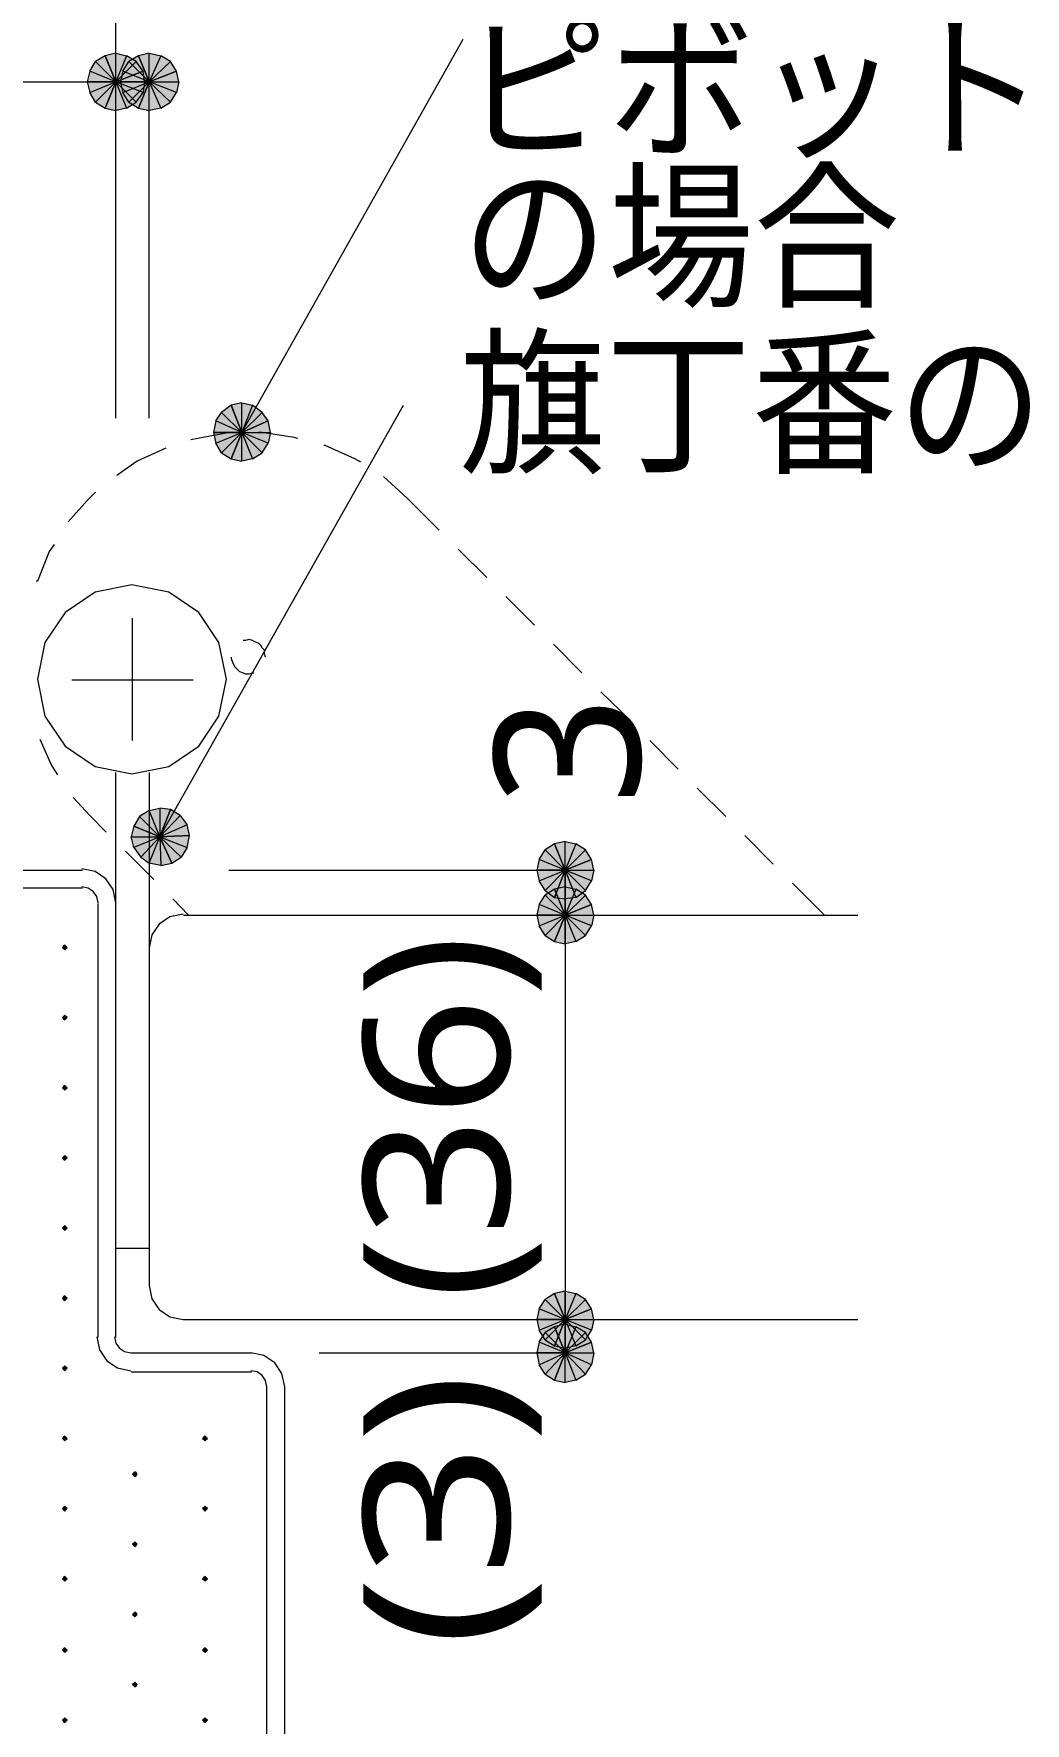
# Model space of a CAD drawing. Header units: millimetres. Extents: x 0 to 420, y 0 to 297.
# Drawn here: x 232.75 to 250.4, y 103.22 to 133.3 of the extents above; entities that cross this region are included whole.
import ezdxf
from ezdxf.enums import TextEntityAlignment as Align

# ---------------------------------------------------------------- set-up
doc = ezdxf.new("R2010")
doc.units = ezdxf.units.MM
doc.styles.add('kst32b', font='NotoSansJP-Variable.ttf')

msp = doc.modelspace()

# ---------------------------------------------------------------- hatches: boundary and pattern name
h = msp.add_hatch(color=7)
h.paths.add_polyline_path([(234.569, 132.8), (234.4, 132.905), (234.209, 132.44), (234.569, 132.8)])
h.paths.add_polyline_path([(234.4, 132.905), (234.209, 132.44), (234.209, 132.948), (234.4, 132.905)])
h.paths.add_polyline_path([(234.209, 132.44), (234.209, 132.948), (234.019, 132.905), (234.209, 132.44)])
h = msp.add_hatch(color=7)
h.paths.add_polyline_path([(235.183, 132.8), (235.013, 132.905), (234.802, 132.44), (235.183, 132.8)])
h.paths.add_polyline_path([(235.013, 132.905), (234.802, 132.44), (234.802, 132.948), (235.013, 132.905)])
h.paths.add_polyline_path([(234.802, 132.44), (234.802, 132.948), (234.611, 132.905), (234.802, 132.44)])
h = msp.add_hatch(color=7)
h.paths.add_polyline_path([(234.019, 132.905), (233.849, 132.8), (234.209, 132.44), (234.019, 132.905)])
h.paths.add_polyline_path([(233.849, 132.8), (234.209, 132.44), (233.744, 132.63), (233.849, 132.8)])
h.paths.add_polyline_path([(234.209, 132.44), (233.744, 132.63), (233.701, 132.44), (234.209, 132.44)])
for points in [[(234.696, 132.63), (234.569, 132.8), (234.209, 132.44), (234.696, 132.63)], [(235.289, 132.63), (235.183, 132.8), (234.802, 132.44), (235.289, 132.63)], [(236.919, 126.407), (236.813, 126.555), (236.453, 126.196), (236.919, 126.407)], [(234.633, 119.359), (234.527, 119.189), (234.992, 118.999), (234.633, 119.359)], [(242.676, 118.597), (242.57, 118.766), (242.21, 118.406), (242.676, 118.597)], [(242.676, 117.792), (242.57, 117.962), (242.21, 117.602), (242.676, 117.792)], [(233.299, 117.073), (233.278, 117.052), (233.257, 117.03), (233.278, 117.009), (233.299, 116.988), (233.32, 117.009), (233.341, 117.03), (233.32, 117.052), (233.299, 117.073)], [(233.299, 115.824), (233.278, 115.803), (233.257, 115.782), (233.278, 115.761), (233.299, 115.739), (233.32, 115.761), (233.341, 115.782), (233.32, 115.803), (233.299, 115.824)], [(233.299, 114.575), (233.278, 114.554), (233.257, 114.533), (233.278, 114.512), (233.299, 114.49), (233.32, 114.512), (233.341, 114.533), (233.32, 114.554), (233.299, 114.575)], [(233.299, 113.326), (233.278, 113.305), (233.257, 113.284), (233.278, 113.263), (233.299, 113.242), (233.32, 113.263), (233.341, 113.284), (233.32, 113.305), (233.299, 113.326)], [(233.299, 112.077), (233.278, 112.056), (233.257, 112.035), (233.278, 112.014), (233.299, 111.993), (233.32, 112.014), (233.341, 112.035), (233.32, 112.056), (233.299, 112.077)], [(233.299, 110.829), (233.278, 110.807), (233.257, 110.786), (233.278, 110.765), (233.299, 110.744), (233.32, 110.765), (233.341, 110.786), (233.32, 110.807), (233.299, 110.829)], [(242.676, 110.596), (242.57, 110.765), (242.21, 110.405), (242.676, 110.596)], [(242.676, 110.003), (242.57, 110.172), (242.21, 109.813), (242.676, 110.003)], [(233.299, 109.58), (233.278, 109.559), (233.257, 109.537), (233.278, 109.516), (233.299, 109.495), (233.32, 109.516), (233.341, 109.537), (233.32, 109.559), (233.299, 109.58)], [(233.299, 108.331), (233.278, 108.31), (233.257, 108.289), (233.278, 108.268), (233.299, 108.246), (233.32, 108.268), (233.341, 108.289), (233.32, 108.31), (233.299, 108.331)], [(235.797, 108.331), (235.776, 108.31), (235.754, 108.289), (235.776, 108.268), (235.797, 108.246), (235.818, 108.268), (235.839, 108.289), (235.818, 108.31), (235.797, 108.331)], [(234.548, 107.696), (234.527, 107.675), (234.505, 107.654), (234.527, 107.632), (234.548, 107.611), (234.569, 107.632), (234.59, 107.654), (234.569, 107.675), (234.548, 107.696)], [(233.299, 107.082), (233.278, 107.061), (233.257, 107.04), (233.278, 107.019), (233.299, 106.997), (233.32, 107.019), (233.341, 107.04), (233.32, 107.061), (233.299, 107.082)], [(235.797, 107.082), (235.776, 107.061), (235.754, 107.04), (235.776, 107.019), (235.797, 106.997), (235.818, 107.019), (235.839, 107.04), (235.818, 107.061), (235.797, 107.082)], [(234.548, 106.447), (234.527, 106.426), (234.505, 106.405), (234.527, 106.384), (234.548, 106.362), (234.569, 106.384), (234.59, 106.405), (234.569, 106.426), (234.548, 106.447)], [(233.299, 105.833), (233.278, 105.812), (233.257, 105.791), (233.278, 105.77), (233.299, 105.749), (233.32, 105.77), (233.341, 105.791), (233.32, 105.812), (233.299, 105.833)], [(235.797, 105.833), (235.776, 105.812), (235.754, 105.791), (235.776, 105.77), (235.797, 105.749), (235.818, 105.77), (235.839, 105.791), (235.818, 105.812), (235.797, 105.833)], [(234.548, 105.198), (234.527, 105.177), (234.505, 105.156), (234.527, 105.135), (234.548, 105.114), (234.569, 105.135), (234.59, 105.156), (234.569, 105.177), (234.548, 105.198)], [(233.299, 104.563), (233.278, 104.542), (233.257, 104.521), (233.278, 104.5), (233.299, 104.479), (233.32, 104.5), (233.341, 104.521), (233.32, 104.542), (233.299, 104.563)], [(235.797, 104.563), (235.776, 104.542), (235.754, 104.521), (235.776, 104.5), (235.797, 104.479), (235.818, 104.5), (235.839, 104.521), (235.818, 104.542), (235.797, 104.563)], [(234.548, 103.95), (234.527, 103.928), (234.505, 103.907), (234.527, 103.886), (234.548, 103.865), (234.569, 103.886), (234.59, 103.907), (234.569, 103.928), (234.548, 103.95)], [(233.299, 103.314), (233.278, 103.293), (233.257, 103.272), (233.278, 103.251), (233.299, 103.23), (233.32, 103.251), (233.341, 103.272), (233.32, 103.293), (233.299, 103.314)], [(235.797, 103.314), (235.776, 103.293), (235.754, 103.272), (235.776, 103.251), (235.797, 103.23), (235.818, 103.251), (235.839, 103.272), (235.818, 103.293), (235.797, 103.314)]]:
    msp.add_hatch(color=7).paths.add_polyline_path(points)
h = msp.add_hatch(color=7)
h.paths.add_polyline_path([(234.611, 132.905), (234.442, 132.8), (234.802, 132.44), (234.611, 132.905)])
h.paths.add_polyline_path([(234.442, 132.8), (234.802, 132.44), (234.336, 132.63), (234.442, 132.8)])
h.paths.add_polyline_path([(234.802, 132.44), (234.336, 132.63), (234.294, 132.44), (234.802, 132.44)])
h = msp.add_hatch(color=7)
h.paths.add_polyline_path([(233.701, 132.44), (233.744, 132.249), (234.209, 132.44), (233.701, 132.44)])
h.paths.add_polyline_path([(233.744, 132.249), (234.209, 132.44), (233.849, 132.08), (233.744, 132.249)])
h.paths.add_polyline_path([(234.209, 132.44), (233.849, 132.08), (234.019, 131.974), (234.209, 132.44)])
h = msp.add_hatch(color=7)
h.paths.add_polyline_path([(234.019, 131.974), (234.209, 131.932), (234.209, 132.44), (234.019, 131.974)])
h.paths.add_polyline_path([(234.209, 131.932), (234.209, 132.44), (234.4, 131.974), (234.209, 131.932)])
h.paths.add_polyline_path([(234.209, 132.44), (234.4, 131.974), (234.569, 132.08), (234.209, 132.44)])
h = msp.add_hatch(color=7)
h.paths.add_polyline_path([(234.569, 132.08), (234.696, 132.249), (234.209, 132.44), (234.569, 132.08)])
h.paths.add_polyline_path([(234.696, 132.249), (234.209, 132.44), (234.717, 132.44), (234.696, 132.249)])
h.paths.add_polyline_path([(234.209, 132.44), (234.717, 132.44), (234.696, 132.63), (234.209, 132.44)])
h = msp.add_hatch(color=7)
h.paths.add_polyline_path([(234.294, 132.44), (234.336, 132.249), (234.802, 132.44), (234.294, 132.44)])
h.paths.add_polyline_path([(234.336, 132.249), (234.802, 132.44), (234.442, 132.08), (234.336, 132.249)])
h.paths.add_polyline_path([(234.802, 132.44), (234.442, 132.08), (234.611, 131.974), (234.802, 132.44)])
h = msp.add_hatch(color=7)
h.paths.add_polyline_path([(234.611, 131.974), (234.802, 131.932), (234.802, 132.44), (234.611, 131.974)])
h.paths.add_polyline_path([(234.802, 131.932), (234.802, 132.44), (235.013, 131.974), (234.802, 131.932)])
h.paths.add_polyline_path([(234.802, 132.44), (235.013, 131.974), (235.183, 132.08), (234.802, 132.44)])
h = msp.add_hatch(color=7)
h.paths.add_polyline_path([(235.183, 132.08), (235.289, 132.249), (234.802, 132.44), (235.183, 132.08)])
h.paths.add_polyline_path([(235.289, 132.249), (234.802, 132.44), (235.331, 132.44), (235.289, 132.249)])
h.paths.add_polyline_path([(234.802, 132.44), (235.331, 132.44), (235.289, 132.63), (234.802, 132.44)])
h = msp.add_hatch(color=7)
h.paths.add_polyline_path([(236.262, 126.683), (236.093, 126.555), (236.453, 126.196), (236.262, 126.683)])
h.paths.add_polyline_path([(236.093, 126.555), (236.453, 126.196), (235.987, 126.407), (236.093, 126.555)])
h.paths.add_polyline_path([(236.453, 126.196), (235.987, 126.407), (235.945, 126.196), (236.453, 126.196)])
h = msp.add_hatch(color=7)
h.paths.add_polyline_path([(236.813, 126.555), (236.643, 126.683), (236.453, 126.196), (236.813, 126.555)])
h.paths.add_polyline_path([(236.643, 126.683), (236.453, 126.196), (236.453, 126.725), (236.643, 126.683)])
h.paths.add_polyline_path([(236.453, 126.196), (236.453, 126.725), (236.262, 126.683), (236.453, 126.196)])
h = msp.add_hatch(color=7)
h.paths.add_polyline_path([(236.813, 125.836), (236.919, 126.005), (236.453, 126.196), (236.813, 125.836)])
h.paths.add_polyline_path([(236.919, 126.005), (236.453, 126.196), (236.961, 126.196), (236.919, 126.005)])
h.paths.add_polyline_path([(236.453, 126.196), (236.961, 126.196), (236.919, 126.407), (236.453, 126.196)])
h = msp.add_hatch(color=7)
h.paths.add_polyline_path([(235.945, 126.196), (235.987, 126.005), (236.453, 126.196), (235.945, 126.196)])
h.paths.add_polyline_path([(235.987, 126.005), (236.453, 126.196), (236.093, 125.836), (235.987, 126.005)])
h.paths.add_polyline_path([(236.453, 126.196), (236.093, 125.836), (236.262, 125.73), (236.453, 126.196)])
h = msp.add_hatch(color=7)
h.paths.add_polyline_path([(236.262, 125.73), (236.453, 125.688), (236.453, 126.196), (236.262, 125.73)])
h.paths.add_polyline_path([(236.453, 125.688), (236.453, 126.196), (236.643, 125.73), (236.453, 125.688)])
h.paths.add_polyline_path([(236.453, 126.196), (236.643, 125.73), (236.813, 125.836), (236.453, 126.196)])
h = msp.add_hatch(color=7)
h.paths.add_polyline_path([(235.183, 119.486), (234.992, 119.507), (234.992, 118.999), (235.183, 119.486)])
h.paths.add_polyline_path([(234.992, 119.507), (234.992, 118.999), (234.802, 119.465), (234.992, 119.507)])
h.paths.add_polyline_path([(234.992, 118.999), (234.802, 119.465), (234.633, 119.359), (234.992, 118.999)])
h = msp.add_hatch(color=7)
h.paths.add_polyline_path([(235.521, 119.02), (235.479, 119.211), (234.992, 118.999), (235.521, 119.02)])
h.paths.add_polyline_path([(235.479, 119.211), (234.992, 118.999), (235.352, 119.38), (235.479, 119.211)])
h.paths.add_polyline_path([(234.992, 118.999), (235.352, 119.38), (235.183, 119.486), (234.992, 118.999)])
h = msp.add_hatch(color=7)
h.paths.add_polyline_path([(234.527, 119.189), (234.484, 118.999), (234.992, 118.999), (234.527, 119.189)])
h.paths.add_polyline_path([(234.484, 118.999), (234.992, 118.999), (234.527, 118.808), (234.484, 118.999)])
h.paths.add_polyline_path([(234.992, 118.999), (234.527, 118.808), (234.654, 118.639), (234.992, 118.999)])
h = msp.add_hatch(color=7)
h.paths.add_polyline_path([(234.654, 118.639), (234.802, 118.533), (234.992, 118.999), (234.654, 118.639)])
h.paths.add_polyline_path([(234.802, 118.533), (234.992, 118.999), (235.013, 118.491), (234.802, 118.533)])
h.paths.add_polyline_path([(234.992, 118.999), (235.013, 118.491), (235.204, 118.533), (234.992, 118.999)])
h = msp.add_hatch(color=7)
h.paths.add_polyline_path([(235.204, 118.533), (235.373, 118.639), (234.992, 118.999), (235.204, 118.533)])
h.paths.add_polyline_path([(235.373, 118.639), (234.992, 118.999), (235.479, 118.808), (235.373, 118.639)])
h.paths.add_polyline_path([(234.992, 118.999), (235.479, 118.808), (235.521, 119.02), (234.992, 118.999)])
h = msp.add_hatch(color=7)
h.paths.add_polyline_path([(242.02, 118.872), (241.85, 118.766), (242.21, 118.406), (242.02, 118.872)])
h.paths.add_polyline_path([(241.85, 118.766), (242.21, 118.406), (241.745, 118.597), (241.85, 118.766)])
h.paths.add_polyline_path([(242.21, 118.406), (241.745, 118.597), (241.702, 118.406), (242.21, 118.406)])
h = msp.add_hatch(color=7)
h.paths.add_polyline_path([(242.57, 118.766), (242.401, 118.872), (242.21, 118.406), (242.57, 118.766)])
h.paths.add_polyline_path([(242.401, 118.872), (242.21, 118.406), (242.21, 118.914), (242.401, 118.872)])
h.paths.add_polyline_path([(242.21, 118.406), (242.21, 118.914), (242.02, 118.872), (242.21, 118.406)])
h = msp.add_hatch(color=7)
h.paths.add_polyline_path([(242.57, 118.046), (242.676, 118.216), (242.21, 118.406), (242.57, 118.046)])
h.paths.add_polyline_path([(242.676, 118.216), (242.21, 118.406), (242.718, 118.406), (242.676, 118.216)])
h.paths.add_polyline_path([(242.21, 118.406), (242.718, 118.406), (242.676, 118.597), (242.21, 118.406)])
h = msp.add_hatch(color=7)
h.paths.add_polyline_path([(241.702, 118.406), (241.745, 118.216), (242.21, 118.406), (241.702, 118.406)])
h.paths.add_polyline_path([(241.745, 118.216), (242.21, 118.406), (241.85, 118.046), (241.745, 118.216)])
h.paths.add_polyline_path([(242.21, 118.406), (241.85, 118.046), (242.02, 117.919), (242.21, 118.406)])
h = msp.add_hatch(color=7)
h.paths.add_polyline_path([(242.02, 117.919), (242.21, 117.898), (242.21, 118.406), (242.02, 117.919)])
h.paths.add_polyline_path([(242.21, 117.898), (242.21, 118.406), (242.401, 117.919), (242.21, 117.898)])
h.paths.add_polyline_path([(242.21, 118.406), (242.401, 117.919), (242.57, 118.046), (242.21, 118.406)])
h = msp.add_hatch(color=7)
h.paths.add_polyline_path([(242.02, 118.068), (241.85, 117.962), (242.21, 117.602), (242.02, 118.068)])
h.paths.add_polyline_path([(241.85, 117.962), (242.21, 117.602), (241.745, 117.792), (241.85, 117.962)])
h.paths.add_polyline_path([(242.21, 117.602), (241.745, 117.792), (241.702, 117.602), (242.21, 117.602)])
h = msp.add_hatch(color=7)
h.paths.add_polyline_path([(242.57, 117.962), (242.401, 118.068), (242.21, 117.602), (242.57, 117.962)])
h.paths.add_polyline_path([(242.401, 118.068), (242.21, 117.602), (242.21, 118.11), (242.401, 118.068)])
h.paths.add_polyline_path([(242.21, 117.602), (242.21, 118.11), (242.02, 118.068), (242.21, 117.602)])
h = msp.add_hatch(color=7)
h.paths.add_polyline_path([(241.702, 117.602), (241.745, 117.412), (242.21, 117.602), (241.702, 117.602)])
h.paths.add_polyline_path([(241.745, 117.412), (242.21, 117.602), (241.85, 117.242), (241.745, 117.412)])
h.paths.add_polyline_path([(242.21, 117.602), (241.85, 117.242), (242.02, 117.136), (242.21, 117.602)])
h = msp.add_hatch(color=7)
h.paths.add_polyline_path([(242.02, 117.136), (242.21, 117.094), (242.21, 117.602), (242.02, 117.136)])
h.paths.add_polyline_path([(242.21, 117.094), (242.21, 117.602), (242.401, 117.136), (242.21, 117.094)])
h.paths.add_polyline_path([(242.21, 117.602), (242.401, 117.136), (242.57, 117.242), (242.21, 117.602)])
h = msp.add_hatch(color=7)
h.paths.add_polyline_path([(242.57, 117.242), (242.676, 117.412), (242.21, 117.602), (242.57, 117.242)])
h.paths.add_polyline_path([(242.676, 117.412), (242.21, 117.602), (242.718, 117.602), (242.676, 117.412)])
h.paths.add_polyline_path([(242.21, 117.602), (242.718, 117.602), (242.676, 117.792), (242.21, 117.602)])
h = msp.add_hatch(color=7)
h.paths.add_polyline_path([(242.02, 110.871), (241.85, 110.765), (242.21, 110.405), (242.02, 110.871)])
h.paths.add_polyline_path([(241.85, 110.765), (242.21, 110.405), (241.745, 110.596), (241.85, 110.765)])
h.paths.add_polyline_path([(242.21, 110.405), (241.745, 110.596), (241.702, 110.405), (242.21, 110.405)])
h = msp.add_hatch(color=7)
h.paths.add_polyline_path([(242.57, 110.765), (242.401, 110.871), (242.21, 110.405), (242.57, 110.765)])
h.paths.add_polyline_path([(242.401, 110.871), (242.21, 110.405), (242.21, 110.913), (242.401, 110.871)])
h.paths.add_polyline_path([(242.21, 110.405), (242.21, 110.913), (242.02, 110.871), (242.21, 110.405)])
h = msp.add_hatch(color=7)
h.paths.add_polyline_path([(241.702, 110.405), (241.745, 110.215), (242.21, 110.405), (241.702, 110.405)])
h.paths.add_polyline_path([(241.745, 110.215), (242.21, 110.405), (241.85, 110.046), (241.745, 110.215)])
h.paths.add_polyline_path([(242.21, 110.405), (241.85, 110.046), (242.02, 109.94), (242.21, 110.405)])
h = msp.add_hatch(color=7)
h.paths.add_polyline_path([(242.02, 109.94), (242.21, 109.897), (242.21, 110.405), (242.02, 109.94)])
h.paths.add_polyline_path([(242.21, 109.897), (242.21, 110.405), (242.401, 109.94), (242.21, 109.897)])
h.paths.add_polyline_path([(242.21, 110.405), (242.401, 109.94), (242.57, 110.046), (242.21, 110.405)])
h = msp.add_hatch(color=7)
h.paths.add_polyline_path([(242.57, 110.046), (242.676, 110.215), (242.21, 110.405), (242.57, 110.046)])
h.paths.add_polyline_path([(242.676, 110.215), (242.21, 110.405), (242.718, 110.405), (242.676, 110.215)])
h.paths.add_polyline_path([(242.21, 110.405), (242.718, 110.405), (242.676, 110.596), (242.21, 110.405)])
h = msp.add_hatch(color=7)
h.paths.add_polyline_path([(242.02, 110.278), (241.85, 110.172), (242.21, 109.813), (242.02, 110.278)])
h.paths.add_polyline_path([(241.85, 110.172), (242.21, 109.813), (241.745, 110.003), (241.85, 110.172)])
h.paths.add_polyline_path([(242.21, 109.813), (241.745, 110.003), (241.702, 109.813), (242.21, 109.813)])
h = msp.add_hatch(color=7)
h.paths.add_polyline_path([(242.57, 110.172), (242.401, 110.278), (242.21, 109.813), (242.57, 110.172)])
h.paths.add_polyline_path([(242.401, 110.278), (242.21, 109.813), (242.21, 110.321), (242.401, 110.278)])
h.paths.add_polyline_path([(242.21, 109.813), (242.21, 110.321), (242.02, 110.278), (242.21, 109.813)])
h = msp.add_hatch(color=7)
h.paths.add_polyline_path([(241.702, 109.813), (241.745, 109.601), (242.21, 109.813), (241.702, 109.813)])
h.paths.add_polyline_path([(241.745, 109.601), (242.21, 109.813), (241.85, 109.432), (241.745, 109.601)])
h.paths.add_polyline_path([(242.21, 109.813), (241.85, 109.432), (242.02, 109.326), (242.21, 109.813)])
h = msp.add_hatch(color=7)
h.paths.add_polyline_path([(242.02, 109.326), (242.21, 109.284), (242.21, 109.813), (242.02, 109.326)])
h.paths.add_polyline_path([(242.21, 109.284), (242.21, 109.813), (242.401, 109.326), (242.21, 109.284)])
h.paths.add_polyline_path([(242.21, 109.813), (242.401, 109.326), (242.57, 109.432), (242.21, 109.813)])
h = msp.add_hatch(color=7)
h.paths.add_polyline_path([(242.57, 109.432), (242.676, 109.601), (242.21, 109.813), (242.57, 109.432)])
h.paths.add_polyline_path([(242.676, 109.601), (242.21, 109.813), (242.718, 109.813), (242.676, 109.601)])
h.paths.add_polyline_path([(242.21, 109.813), (242.718, 109.813), (242.676, 110.003), (242.21, 109.813)])

# ---------------------------------------------------------------- linework, layer by layer
at = {"lineweight": 13}
for points in [[(234.209, 126.45), (234.209, 140.229)], [(236.453, 126.196), (240.39, 133.202)], [(224.219, 132.44), (229.214, 132.44), (234.209, 132.44), (234.802, 132.44)], [(234.802, 126.45), (234.802, 132.44)], [(234.992, 118.999), (239.331, 126.683)], [(236.262, 126.196), (236.241, 126.196), (235.67, 126.09), (235.543, 126.069)], [(237.448, 126.09), (237.384, 126.111), (236.813, 126.196), (236.749, 126.196)], [(235.098, 125.921), (234.59, 125.688)], [(238.57, 125.667), (238.464, 125.73), (237.935, 125.963), (237.913, 125.963)], [(234.59, 125.688), (234.23, 125.434)], [(233.849, 125.137), (233.701, 124.989), (233.362, 124.608)], [(239.395, 125.031), (238.972, 125.412)], [(239.395, 125.031), (239.966, 124.46)], [(233.109, 124.206), (233.024, 124.079), (232.812, 123.55), (232.791, 123.55)], [(240.305, 124.121), (240.813, 123.613)], [(241.152, 123.275), (241.66, 122.767)], [(234.505, 120.713), (234.505, 122.894)], [(236.876, 122.195), (236.855, 122.259), (236.855, 122.322), (236.813, 122.364), (236.792, 122.407), (236.749, 122.449), (236.686, 122.47), (236.643, 122.492), (236.58, 122.513), (236.516, 122.492), (236.474, 122.492)], [(241.998, 122.428), (242.507, 121.92)], [(236.262, 122.195), (236.262, 122.174), (236.284, 122.11), (236.305, 122.068), (236.326, 122.026), (236.368, 121.983), (236.411, 121.941), (236.474, 121.92), (236.516, 121.899), (236.58, 121.899), (236.643, 121.92), (236.664, 121.92)], [(233.426, 121.793), (235.585, 121.793)], [(242.845, 121.581), (243.374, 121.073)], [(232.854, 120.735), (233.066, 120.269), (233.172, 120.1)], [(243.713, 120.713), (244.221, 120.205)], [(234.209, 111.675), (234.209, 120.142)], [(234.802, 120.142), (234.802, 111.675)], [(244.56, 119.867), (245.068, 119.359)], [(233.447, 119.697), (233.744, 119.38)], [(233.744, 119.38), (234.04, 119.084)], [(245.406, 119.02), (245.914, 118.512)], [(234.379, 118.745), (234.887, 118.237)], [(229.806, 118.406), (233.617, 118.406)], [(234.209, 117.824), (234.162, 118.059), (234.032, 118.251), (233.841, 118.38), (233.606, 118.427)], [(236.22, 118.406), (242.21, 118.406)], [(242.21, 118.406), (242.21, 117.602), (242.21, 110.405), (242.21, 109.813)], [(229.806, 118.089), (233.617, 118.089)], [(233.892, 117.824), (233.869, 117.935), (233.808, 118.026), (233.717, 118.088), (233.606, 118.11)], [(235.225, 117.898), (235.5, 117.602)], [(246.253, 118.173), (246.825, 117.602)], [(233.892, 110.088), (233.892, 117.814)], [(234.209, 110.088), (234.209, 117.814)], [(235.405, 117.623), (235.17, 117.576), (234.979, 117.446), (234.849, 117.255), (234.802, 117.02)], [(235.416, 117.602), (242.549, 117.602)], [(242.21, 117.602), (247.417, 117.602)], [(234.802, 117.009), (234.802, 110.998)], [(234.209, 111.675), (234.802, 111.675)], [(234.802, 111.009), (234.849, 110.774), (234.979, 110.582), (235.17, 110.453), (235.405, 110.405)], [(235.416, 110.405), (247.417, 110.405)], [(233.871, 110.098), (233.918, 109.864), (234.047, 109.672), (234.239, 109.543), (234.474, 109.495)], [(234.188, 110.098), (234.21, 109.987), (234.272, 109.896), (234.363, 109.835), (234.474, 109.813)], [(234.484, 109.813), (236.622, 109.813)], [(237.215, 109.209), (237.167, 109.444), (237.038, 109.636), (236.846, 109.765), (236.612, 109.813)], [(237.829, 109.813), (242.21, 109.813)], [(236.897, 109.209), (236.875, 109.321), (236.814, 109.411), (236.723, 109.473), (236.612, 109.495)], [(234.484, 109.474), (236.622, 109.474)], [(236.897, 93.197), (236.897, 109.199)], [(237.215, 93.197), (237.215, 109.199)]]:
    msp.add_lwpolyline(points, dxfattribs=at)
at = {"lineweight": 0}
for points in [[(234.209, 132.44), (234.209, 132.948), (234.019, 132.905)], [(234.4, 132.905), (234.209, 132.44), (234.209, 132.948)], [(234.802, 132.44), (234.802, 132.948), (234.611, 132.905)], [(235.013, 132.905), (234.802, 132.44), (234.802, 132.948)], [(233.849, 132.8), (234.209, 132.44), (233.744, 132.63)], [(234.019, 132.905), (233.849, 132.8), (234.209, 132.44)], [(234.569, 132.8), (234.4, 132.905), (234.209, 132.44)], [(234.696, 132.63), (234.569, 132.8), (234.209, 132.44)], [(234.442, 132.8), (234.802, 132.44), (234.336, 132.63)], [(234.611, 132.905), (234.442, 132.8), (234.802, 132.44)], [(235.183, 132.8), (235.013, 132.905), (234.802, 132.44)], [(235.289, 132.63), (235.183, 132.8), (234.802, 132.44)], [(234.209, 132.44), (233.744, 132.63), (233.701, 132.44)], [(233.701, 132.44), (233.744, 132.249), (234.209, 132.44)], [(233.744, 132.249), (234.209, 132.44), (233.849, 132.08)], [(234.209, 132.44), (233.849, 132.08), (234.019, 131.974)], [(234.019, 131.974), (234.209, 131.932), (234.209, 132.44)], [(234.209, 132.44), (234.717, 132.44), (234.696, 132.63)], [(234.209, 131.932), (234.209, 132.44), (234.4, 131.974)], [(234.209, 132.44), (234.4, 131.974), (234.569, 132.08)], [(234.569, 132.08), (234.696, 132.249), (234.209, 132.44)], [(234.696, 132.249), (234.209, 132.44), (234.717, 132.44)], [(234.802, 132.44), (234.336, 132.63), (234.294, 132.44)], [(234.294, 132.44), (234.336, 132.249), (234.802, 132.44)], [(234.336, 132.249), (234.802, 132.44), (234.442, 132.08)], [(234.802, 132.44), (234.442, 132.08), (234.611, 131.974)], [(234.611, 131.974), (234.802, 131.932), (234.802, 132.44)], [(234.802, 132.44), (235.331, 132.44), (235.289, 132.63)], [(234.802, 131.932), (234.802, 132.44), (235.013, 131.974)], [(234.802, 132.44), (235.013, 131.974), (235.183, 132.08)], [(235.183, 132.08), (235.289, 132.249), (234.802, 132.44)], [(235.289, 132.249), (234.802, 132.44), (235.331, 132.44)], [(236.262, 126.683), (236.093, 126.555), (236.453, 126.196)], [(236.453, 126.196), (236.453, 126.725), (236.262, 126.683)], [(236.643, 126.683), (236.453, 126.196), (236.453, 126.725)], [(236.813, 126.555), (236.643, 126.683), (236.453, 126.196)], [(236.453, 126.196), (235.987, 126.407), (235.945, 126.196)], [(236.093, 126.555), (236.453, 126.196), (235.987, 126.407)], [(236.919, 126.407), (236.813, 126.555), (236.453, 126.196)], [(236.453, 126.196), (236.961, 126.196), (236.919, 126.407)], [(235.945, 126.196), (235.987, 126.005), (236.453, 126.196)], [(235.987, 126.005), (236.453, 126.196), (236.093, 125.836)], [(236.453, 126.196), (236.093, 125.836), (236.262, 125.73)], [(236.262, 125.73), (236.453, 125.688), (236.453, 126.196)], [(236.453, 125.688), (236.453, 126.196), (236.643, 125.73)], [(236.453, 126.196), (236.643, 125.73), (236.813, 125.836)], [(236.813, 125.836), (236.919, 126.005), (236.453, 126.196)], [(236.919, 126.005), (236.453, 126.196), (236.961, 126.196)], [(234.992, 118.999), (234.802, 119.465), (234.633, 119.359)], [(234.992, 119.507), (234.992, 118.999), (234.802, 119.465)], [(235.183, 119.486), (234.992, 119.507), (234.992, 118.999)], [(234.992, 118.999), (235.352, 119.38), (235.183, 119.486)], [(234.527, 119.189), (234.484, 118.999), (234.992, 118.999)], [(234.633, 119.359), (234.527, 119.189), (234.992, 118.999)], [(235.479, 119.211), (234.992, 118.999), (235.352, 119.38)], [(235.521, 119.02), (235.479, 119.211), (234.992, 118.999)], [(234.484, 118.999), (234.992, 118.999), (234.527, 118.808)], [(234.992, 118.999), (234.527, 118.808), (234.654, 118.639)], [(234.654, 118.639), (234.802, 118.533), (234.992, 118.999)], [(234.802, 118.533), (234.992, 118.999), (235.013, 118.491)], [(234.992, 118.999), (235.479, 118.808), (235.521, 119.02)], [(234.992, 118.999), (235.013, 118.491), (235.204, 118.533)], [(235.204, 118.533), (235.373, 118.639), (234.992, 118.999)], [(235.373, 118.639), (234.992, 118.999), (235.479, 118.808)], [(242.02, 118.872), (241.85, 118.766), (242.21, 118.406)], [(242.21, 118.406), (242.21, 118.914), (242.02, 118.872)], [(242.401, 118.872), (242.21, 118.406), (242.21, 118.914)], [(242.57, 118.766), (242.401, 118.872), (242.21, 118.406)], [(242.21, 118.406), (241.745, 118.597), (241.702, 118.406)], [(241.85, 118.766), (242.21, 118.406), (241.745, 118.597)], [(242.676, 118.597), (242.57, 118.766), (242.21, 118.406)], [(242.21, 118.406), (242.718, 118.406), (242.676, 118.597)], [(241.702, 118.406), (241.745, 118.216), (242.21, 118.406)], [(241.745, 118.216), (242.21, 118.406), (241.85, 118.046)], [(242.21, 118.406), (241.85, 118.046), (242.02, 117.919)], [(242.02, 117.919), (242.21, 117.898), (242.21, 118.406)], [(242.21, 117.898), (242.21, 118.406), (242.401, 117.919)], [(242.21, 118.406), (242.401, 117.919), (242.57, 118.046)], [(242.57, 118.046), (242.676, 118.216), (242.21, 118.406)], [(242.676, 118.216), (242.21, 118.406), (242.718, 118.406)], [(241.85, 117.962), (242.21, 117.602), (241.745, 117.792)], [(242.02, 118.068), (241.85, 117.962), (242.21, 117.602)], [(242.21, 117.602), (242.21, 118.11), (242.02, 118.068)], [(242.401, 118.068), (242.21, 117.602), (242.21, 118.11)], [(242.57, 117.962), (242.401, 118.068), (242.21, 117.602)], [(242.676, 117.792), (242.57, 117.962), (242.21, 117.602)], [(242.21, 117.602), (241.745, 117.792), (241.702, 117.602)], [(241.702, 117.602), (241.745, 117.412), (242.21, 117.602)], [(241.745, 117.412), (242.21, 117.602), (241.85, 117.242)], [(242.21, 117.602), (241.85, 117.242), (242.02, 117.136)], [(242.02, 117.136), (242.21, 117.094), (242.21, 117.602)], [(242.21, 117.602), (242.718, 117.602), (242.676, 117.792)], [(242.21, 117.094), (242.21, 117.602), (242.401, 117.136)], [(242.21, 117.602), (242.401, 117.136), (242.57, 117.242)], [(242.57, 117.242), (242.676, 117.412), (242.21, 117.602)], [(242.676, 117.412), (242.21, 117.602), (242.718, 117.602)], [(233.299, 117.073), (233.278, 117.052), (233.257, 117.03), (233.278, 117.009), (233.299, 116.988), (233.32, 117.009), (233.341, 117.03), (233.32, 117.052)], [(233.299, 115.824), (233.278, 115.803), (233.257, 115.782), (233.278, 115.761), (233.299, 115.739), (233.32, 115.761), (233.341, 115.782), (233.32, 115.803)], [(233.299, 114.575), (233.278, 114.554), (233.257, 114.533), (233.278, 114.512), (233.299, 114.49), (233.32, 114.512), (233.341, 114.533), (233.32, 114.554)], [(233.299, 113.326), (233.278, 113.305), (233.257, 113.284), (233.278, 113.263), (233.299, 113.242), (233.32, 113.263), (233.341, 113.284), (233.32, 113.305)], [(233.299, 112.077), (233.278, 112.056), (233.257, 112.035), (233.278, 112.014), (233.299, 111.993), (233.32, 112.014), (233.341, 112.035), (233.32, 112.056)], [(233.299, 110.829), (233.278, 110.807), (233.257, 110.786), (233.278, 110.765), (233.299, 110.744), (233.32, 110.765), (233.341, 110.786), (233.32, 110.807)], [(241.85, 110.765), (242.21, 110.405), (241.745, 110.596)], [(242.02, 110.871), (241.85, 110.765), (242.21, 110.405)], [(242.21, 110.405), (242.21, 110.913), (242.02, 110.871)], [(242.401, 110.871), (242.21, 110.405), (242.21, 110.913)], [(242.57, 110.765), (242.401, 110.871), (242.21, 110.405)], [(242.676, 110.596), (242.57, 110.765), (242.21, 110.405)], [(242.21, 110.405), (241.745, 110.596), (241.702, 110.405)], [(241.702, 110.405), (241.745, 110.215), (242.21, 110.405)], [(241.745, 110.215), (242.21, 110.405), (241.85, 110.046)], [(242.21, 110.405), (241.85, 110.046), (242.02, 109.94)], [(242.02, 109.94), (242.21, 109.897), (242.21, 110.405)], [(242.21, 110.405), (242.718, 110.405), (242.676, 110.596)], [(242.21, 109.897), (242.21, 110.405), (242.401, 109.94)], [(242.21, 110.405), (242.401, 109.94), (242.57, 110.046)], [(242.57, 110.046), (242.676, 110.215), (242.21, 110.405)], [(242.676, 110.215), (242.21, 110.405), (242.718, 110.405)], [(241.85, 110.172), (242.21, 109.813), (241.745, 110.003)], [(242.02, 110.278), (241.85, 110.172), (242.21, 109.813)], [(242.21, 109.813), (242.21, 110.321), (242.02, 110.278)], [(242.401, 110.278), (242.21, 109.813), (242.21, 110.321)], [(242.57, 110.172), (242.401, 110.278), (242.21, 109.813)], [(242.676, 110.003), (242.57, 110.172), (242.21, 109.813)], [(242.21, 109.813), (241.745, 110.003), (241.702, 109.813)], [(241.702, 109.813), (241.745, 109.601), (242.21, 109.813)], [(241.745, 109.601), (242.21, 109.813), (241.85, 109.432)], [(242.21, 109.813), (241.85, 109.432), (242.02, 109.326)], [(242.02, 109.326), (242.21, 109.284), (242.21, 109.813)], [(242.21, 109.813), (242.718, 109.813), (242.676, 110.003)], [(242.21, 109.284), (242.21, 109.813), (242.401, 109.326)], [(242.21, 109.813), (242.401, 109.326), (242.57, 109.432)], [(242.57, 109.432), (242.676, 109.601), (242.21, 109.813)], [(242.676, 109.601), (242.21, 109.813), (242.718, 109.813)], [(233.299, 109.58), (233.278, 109.559), (233.257, 109.537), (233.278, 109.516), (233.299, 109.495), (233.32, 109.516), (233.341, 109.537), (233.32, 109.559)], [(233.299, 108.331), (233.278, 108.31), (233.257, 108.289), (233.278, 108.268), (233.299, 108.246), (233.32, 108.268), (233.341, 108.289), (233.32, 108.31)], [(235.797, 108.331), (235.776, 108.31), (235.754, 108.289), (235.776, 108.268), (235.797, 108.246), (235.818, 108.268), (235.839, 108.289), (235.818, 108.31)], [(234.548, 107.696), (234.527, 107.675), (234.505, 107.654), (234.527, 107.632), (234.548, 107.611), (234.569, 107.632), (234.59, 107.654), (234.569, 107.675)], [(233.299, 107.082), (233.278, 107.061), (233.257, 107.04), (233.278, 107.019), (233.299, 106.997), (233.32, 107.019), (233.341, 107.04), (233.32, 107.061)], [(235.797, 107.082), (235.776, 107.061), (235.754, 107.04), (235.776, 107.019), (235.797, 106.997), (235.818, 107.019), (235.839, 107.04), (235.818, 107.061)], [(234.548, 106.447), (234.527, 106.426), (234.505, 106.405), (234.527, 106.384), (234.548, 106.362), (234.569, 106.384), (234.59, 106.405), (234.569, 106.426)], [(233.299, 105.833), (233.278, 105.812), (233.257, 105.791), (233.278, 105.77), (233.299, 105.749), (233.32, 105.77), (233.341, 105.791), (233.32, 105.812)], [(235.797, 105.833), (235.776, 105.812), (235.754, 105.791), (235.776, 105.77), (235.797, 105.749), (235.818, 105.77), (235.839, 105.791), (235.818, 105.812)], [(234.548, 105.198), (234.527, 105.177), (234.505, 105.156), (234.527, 105.135), (234.548, 105.114), (234.569, 105.135), (234.59, 105.156), (234.569, 105.177)], [(233.299, 104.563), (233.278, 104.542), (233.257, 104.521), (233.278, 104.5), (233.299, 104.479), (233.32, 104.5), (233.341, 104.521), (233.32, 104.542)], [(235.797, 104.563), (235.776, 104.542), (235.754, 104.521), (235.776, 104.5), (235.797, 104.479), (235.818, 104.5), (235.839, 104.521), (235.818, 104.542)], [(234.548, 103.95), (234.527, 103.928), (234.505, 103.907), (234.527, 103.886), (234.548, 103.865), (234.569, 103.886), (234.59, 103.907), (234.569, 103.928)], [(233.299, 103.314), (233.278, 103.293), (233.257, 103.272), (233.278, 103.251), (233.299, 103.23), (233.32, 103.251), (233.341, 103.272), (233.32, 103.293)], [(235.797, 103.314), (235.776, 103.293), (235.754, 103.272), (235.776, 103.251), (235.797, 103.23), (235.818, 103.251), (235.839, 103.272), (235.818, 103.293)]]:
    msp.add_lwpolyline(points, close=True, dxfattribs=at)
at = {"lineweight": 13}
msp.add_lwpolyline([(236.178, 121.804), (236.045, 122.459), (235.685, 122.993), (235.15, 123.354), (234.495, 123.486), (233.84, 123.354), (233.305, 122.993), (232.944, 122.459), (232.812, 121.804), (232.944, 121.149), (233.305, 120.614), (233.84, 120.253), (234.495, 120.121), (235.15, 120.253), (235.685, 120.614), (236.045, 121.149)], close=True, dxfattribs=at)

# ---------------------------------------------------------------- texts
at = {"style": 'kst32b'}
for s, height, p, p2 in [('ピボットヒンジ', 2.0791, (240.369, 131.297), (258.561, 131.297)), ('の場合', 2.0791, (240.369, 128.651), (248.165, 128.651)), ('旗丁番の場合', 2.0791, (240.326, 125.688), (255.92, 125.688)), ('(36)', 2.5989, (241.215, 110.765), (241.215, 117.262)), ('(3)', 2.5989, (241.215, 104.584), (241.215, 109.457))]:
    msp.add_text(s, height=height, dxfattribs=at).set_placement(p, p2, align=Align.FIT)
msp.add_text('3', height=2.599, rotation=90, dxfattribs=at).set_placement((243.544, 119.571))

doc.saveas('drawing.dxf')
